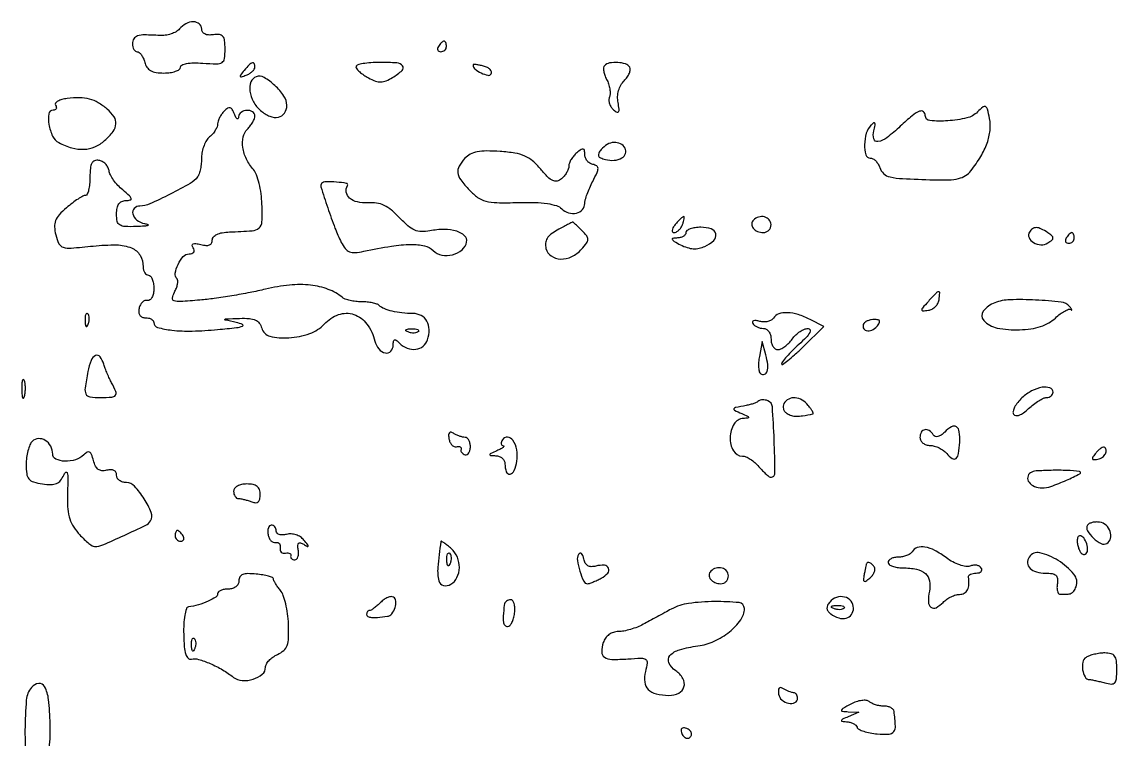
# Model space of a CAD drawing. Extents: x 0 to 5034, y 0 to 2560.
# Drawn here: x 2930.2 to 3135.1, y 863.8 to 998.6 of the extents above; entities that cross this region are included whole.
import ezdxf

# ---------------------------------------------------------------- set-up
doc = ezdxf.new("R2010")
doc.units = 0

msp = doc.modelspace()

# ---------------------------------------------------------------- linework, layer by layer
for points in [[(2959.813945, 997.275817, -0.093101), (2959.185332, 996.754453, -0.047329), (2958.240897, 996.341552, -0.044771), (2957.152243, 996.088851, -0.050514), (2956.079821, 996.048447, 0.011911), (2953.312496, 996.157711, 0.078037), (2951.940955, 995.964267, 0.185346), (2951.258963, 995.432333, 0.136299), (2951, 994.5, 0.056959), (2951.065572, 993.926261, 0.076307), (2951.25949, 993.440625, 0.095369), (2951.54638, 993.115096, 0.166062), (2951.883369, 993, -0.181596), (2952.259476, 992.858742, -0.059916), (2952.660882, 992.4125, -0.050447), (2953.024544, 991.765484, -0.038887), (2953.289749, 991, 0.086845), (2953.713835, 990.072938, 0.116362), (2954.396145, 989.453888, 0.090272), (2955.423134, 989.107747, 0.036274), (2956.90638, 989, 0.033048), (2958.091404, 989.07841, 0.050723), (2959.091249, 989.316213, 0.065645), (2959.781227, 989.663199, 0.248359), (2960, 990.076469, -0.294682), (2960.271425, 990.497017, -0.060688), (2961.154984, 990.77352, -0.042862), (2962.486586, 990.902272, -0.020702), (2964.2, 990.849688, 0.012396), (2966.848226, 990.724371, 0.14868), (2967.822093, 990.996733, 0.223142), (2968.280883, 991.722367, 0.031994), (2968.390411, 993.523219, 0.026254), (2968.301888, 995.110398, 0.14656), (2967.974309, 995.886799, 0.201767), (2967.337349, 996.220273, 0.056556), (2966.190411, 996.187142, -0.049895), (2965.278457, 996.148667, -0.100779), (2964.586192, 996.331655, -0.13894), (2964.15847, 996.71862, -0.140736), (2964, 997.270475, 0.221963), (2963.552898, 998.22801, 0.175734), (2962.466984, 998.623406, 0.122153), (2961.041972, 998.271924, 0.098604)], [(3008.5, 994, 0.082592), (3008.343488, 993.6179, 0.161196), (3008.3746, 993.29375, 0.182303), (3008.586039, 993.078288, 0.108972), (3008.940983, 993, 0.093332), (3009.345238, 993.076123, 0.09642), (3009.688914, 993.29375, 0.099167), (3009.918938, 993.618444, 0.105053), (3010, 994, 0.042167), (3009.967655, 994.382849, 0.061769), (3009.870461, 994.70625, 0.081139), (3009.727648, 994.92554, 0.210953), (3009.559017, 995, 0.151918), (3009.34829, 994.934461, 0.038439), (3009.066025, 994.70625, 0.035638), (3008.768994, 994.382774, 0.029505)], [(2971.981001, 989.477108, 0.008807), (2971.292701, 988.617386, 0.27071), (2971.258808, 988.355597, 0.389672), (2971.458284, 988.264678, 0.012731), (2972.358556, 988.584097, 0.0442), (2972.986565, 988.891147, 0.05126), (2973.517826, 989.291272, 0.058677), (2973.882557, 989.719384, 0.148172), (2974, 990.106989, 0.097466), (2973.870501, 990.765008, 0.389178), (2973.530548, 990.925, 0.127361), (2972.946872, 990.562498, 0.017238)], [(2993, 990.16898, 0.178183), (2993.147497, 989.768228, 0.034974), (2993.693719, 989.210804, 0.033134), (2994.457382, 988.618876, 0.025441), (2995.361596, 988.074071, 0.035127), (2996.669124, 987.488327, 0.09197), (2997.679637, 987.317442, 0.095732), (2998.659732, 987.523051, 0.040166), (2999.861596, 988.145638, 0.038875), (3001.688889, 989.494694, 0.407649), (3001.758897, 990.33664, 0.205342), (3000.682881, 990.889376, 0.017373), (2997.5, 991, 0.017375), (2995.775011, 990.940038, 0.028287), (2994.321875, 990.755888, 0.027677), (2993.241191, 990.49377, 0.330697)], [(3015, 990.528825, 0.223152), (3015.356862, 989.769047, 0.057815), (3016.520016, 989.011834, 0.060841), (3017.766932, 988.570692, 0.319152), (3018.399725, 988.837752, 0.205946), (3018.45867, 989.234859, 0.128502), (3018.223586, 989.650773, 0.086397), (3017.70822, 990.02525, 0.050099), (3016.988753, 990.29269, 0.01257), (3016.226028, 990.471792, 0.021833), (3015.584196, 990.576584, 0.018501), (3015.091791, 990.616647, 0.427215)], [(3039.70185, 990.368517, 0.182736), (3039.531348, 989.990694, 0.055123), (3039.5619, 989.350702, 0.047122), (3039.759844, 988.581941, 0.036319), (3040.112187, 987.790376, -0.044045), (3040.472589, 986.945877, -0.039412), (3040.695938, 986.019355, -0.041578), (3040.760881, 985.151093, -0.089729), (3040.636444, 984.494972, 0.100221), (3040.536117, 983.898472, 0.070019), (3040.653836, 983.224625, 0.066912), (3040.962906, 982.578853, 0.074653), (3041.422441, 982.064368, 0.046795), (3042.060102, 981.628867, 0.404408), (3042.362253, 981.710191, 0.16976), (3042.459879, 982.184581, 0.013883), (3042.253668, 983.453352, -0.059128), (3042.174582, 984.56906, -0.056541), (3042.355839, 985.690003, -0.058052), (3042.775719, 986.713659, -0.070159), (3043.39986, 987.542717, 0.043326), (3043.977277, 988.229921, 0.055009), (3044.37603, 988.955866, 0.065767), (3044.551142, 989.611368, 0.1725), (3044.450174, 990.08062, 0.179607), (3043.652878, 990.701706, 0.061532), (3042.189622, 990.973217, 0.06102), (3040.674387, 990.880169, 0.151692)], [(2974.25, 988.289386, 0.219993), (2973.265899, 987.310147, 0.121776), (2973.071872, 985.591648, 0.094295), (2973.727592, 983.599377, 0.087812), (2975.080989, 981.929759, 0.080438), (2976.807626, 980.861816, 0.149733), (2978.430844, 980.705294, 0.199259), (2979.560991, 981.46937, 0.146774), (2980, 982.932675, 0.151848), (2979.460402, 984.66848, 0.054556), (2977.750669, 986.650446, 0.054792), (2975.73255, 988.154684, 0.223853)], [(2938.733045, 984.212196, 0.034335), (2937.71292, 984.011911, 0.066675), (2936.948075, 983.692442, 0.114853), (2936.547985, 983.31406, 0.292473), (2936.542062, 982.931942, -0.089277), (2936.682314, 982.57615, -0.168079), (2936.641047, 982.273758, -0.177188), (2936.425146, 982.072067, -0.100498), (2936.070219, 982, 0.369597), (2935.258845, 981.305347, 0.082787), (2935.27955, 979.333716, 0.067394), (2935.981887, 977.143289, 0.159977), (2937.149604, 975.919934, 0.052929), (2939.601898, 974.924393, 0.080984), (2941.875777, 974.654222, 0.090465), (2943.932621, 975.122372, 0.084209), (2945.75, 976.293041, 0.042623), (2947.338133, 978.01384, 0.144898), (2947.887558, 979.420619, 0.172044), (2947.539442, 980.749476, 0.066152), (2946.25, 982.193013, 0.043972), (2944.563907, 983.40112, 0.067958), (2942.914301, 984.094928, 0.063535), (2941.058785, 984.347943, 0.033474)], [(2968.227328, 981.827328, 0.042235), (2967.757644, 981.270806, 0.036183), (2967.360528, 980.614621, 0.037787), (2967.087231, 979.961584, 0.080376), (2967, 979.422445, -0.097175), (2966.89404, 978.882391, -0.04176), (2966.559375, 978.22511, -0.039252), (2966.07394, 977.563346, -0.041704), (2965.5, 977, 0.08292), (2964.923884, 976.333258, 0.043567), (2964.436127, 975.348952, 0.041778), (2964.101334, 974.224915, 0.050078), (2963.984687, 973.127555, -0.024834), (2963.92474, 972.048268, -0.024689), (2963.758058, 970.978094, -0.025451), (2963.519026, 970.060252, -0.082176), (2963.234687, 969.5, -0.105152), (2961.830753, 968.249565, -0.012041), (2958.080071, 966.229595, -0.012005), (2954.236122, 964.392021, -0.105873), (2952.405499, 964, 0.201105), (2951.322697, 963.54613, 0.262789), (2951.048714, 962.528532, 0.165746), (2951.81468, 961.358029, 0.118692), (2953.25, 960.705733, -0.046718), (2953.893999, 960.518003, -0.684758), (2953.892826, 960.351969, -0.074062), (2953.263733, 960.21457, -0.00772), (2951.75, 960.136182, -0.017406), (2949.578262, 960.132945, -0.133057), (2948.611382, 960.42979, -0.20467), (2948.139812, 961.112334, -0.050249), (2948, 962.5, -0.046319), (2948.103727, 963.617306, -0.105233), (2948.428327, 964.396247, -0.135189), (2948.978944, 964.857695, -0.1028), (2949.75, 965.033269, 0.050047), (2950.579465, 965.13246, 0.434434), (2950.747967, 965.418668, 0.138669), (2950.436603, 965.911841, 0.009331), (2949.164524, 967.012776, -0.033322), (2948.252483, 967.881989, -0.031214), (2947.442346, 968.88297, -0.032706), (2946.837927, 969.863041, -0.085583), (2946.581395, 970.646378, 0.087369), (2946.361603, 971.309569, 0.071756), (2945.916847, 971.909944, 0.072025), (2945.322454, 972.358196, 0.08939), (2944.666871, 972.578388, 0.123958), (2943.872632, 972.497952, 0.186806), (2943.354222, 972.046071, 0.099203), (2943.075159, 971.099674, 0.02225), (2943, 969.411516, -0.023362), (2942.938878, 968.104086, -0.037323), (2942.75194, 967.002133, -0.043218), (2942.482548, 966.213168, -0.297155), (2942.155539, 966, 0.129535), (2941.679596, 965.874593, 0.016239), (2940.761239, 965.314386, 0.018224), (2939.696734, 964.559769, 0.014187), (2938.594825, 963.665994, 0.029976), (2937.227029, 962.340245, 0.091212), (2936.543162, 961.247403, 0.106456), (2936.349193, 960.083367, 0.049769), (2936.57333, 958.563851, 0.052652), (2937.178397, 956.911965, 0.209688), (2937.984156, 956.231778, 0.09263), (2939.441626, 956.081166, 0.006231), (2943.626669, 956.476662, -0.029387), (2947.99983, 956.686414, -0.096279), (2950.821479, 956.106219, -0.161348), (2952.406931, 954.730467, -0.134848), (2953, 952.571429, 0.061768), (2953.074515, 951.97055, 0.080164), (2953.29375, 951.461607, 0.09778), (2953.618614, 951.120948, 0.154765), (2954, 951, -0.226478), (2954.382936, 950.817169, -0.074992), (2954.70625, 950.265625, -0.057076), (2954.926884, 949.457356, -0.038131), (2955, 948.5, -0.044487), (2954.914868, 947.54508, -0.077372), (2954.655939, 946.794692, -0.114259), (2954.269113, 946.348482, -0.212098), (2953.80939, 946.25, 0.145115), (2953.325854, 946.210627, 0.098335), (2952.8561, 945.9125, 0.082719), (2952.471389, 945.400287, 0.066051), (2952.236066, 944.75, 0.071452), (2952.183127, 944.022517, 0.132618), (2952.375626, 943.467261, 0.147726), (2952.802193, 943.122277, 0.096982), (2953.426676, 943, -0.054194), (2954.028566, 942.934571, -0.073901), (2954.537836, 942.740495, -0.093559), (2954.879618, 942.453664, -0.173206), (2955, 942.116577, 0.335817), (2955.708437, 941.180736, 0.040994), (2958.398102, 940.655324, 0.033983), (2962.233593, 940.490169, 0.017853), (2967, 940.77941, 0.003523), (2970.558345, 941.148507, 0.06176), (2971.685602, 941.416931, 0.683092), (2971.690039, 941.710999, 0.041285), (2970.5, 942.085373, -0.00142), (2968.383933, 942.569921, -0.551106), (2968.341234, 942.692392, -0.219138), (2968.540183, 942.792808, -0.000854), (2971.133369, 942.881685, -0.024955), (2972.970096, 942.849817, -0.087569), (2974.114324, 942.567449, -0.132071), (2974.831912, 941.988044, -0.093556), (2975.277236, 941.047848, 0.276055), (2976.824558, 939.528351, 0.075924), (2980.368257, 939.222571, 0.067994), (2984.300647, 940.02487, 0.121526), (2987.046593, 941.819637, -0.120566), (2989.74234, 943.58888, -0.16839), (2992.602302, 943.609394, -0.153784), (2995.047829, 941.82012, -0.09732), (2996.565076, 938.59674, 0.111026), (2997.308682, 937.122096, 0.1699), (2998.520541, 936.38573, 0.264837), (2999.549649, 936.71352, 0.188344), (3000, 937.866667, -0.033329), (3000.048916, 938.599689, -0.300206), (3000.25, 938.830556, -0.244238), (3000.58157, 938.760525, -0.024543), (3001.2, 938.2, 0.10475), (3002.641021, 937.262754, 0.123799), (3004.25077, 937.066079, 0.139112), (3005.627871, 937.650288, 0.147505), (3006.455287, 938.859123, 0.078853), (3006.74498, 940.77653, 0.126738), (3006.323016, 942.365539, 0.146099), (3005.247676, 943.406093, 0.118945), (3003.685155, 943.791841, -0.025304), (3001.645379, 943.905889, -0.0321), (2999.786281, 944.226219, -0.03569), (2998.276708, 944.703384, -0.102328), (2997.362278, 945.304389, 0.117252), (2996.925423, 945.573406, 0.028139), (2996.097461, 945.795664, 0.027376), (2995.092454, 945.948848, 0.024134), (2994.033333, 946, -0.027174), (2992.95552, 946.05862, -0.027478), (2991.894479, 946.233783, -0.028563), (2990.992054, 946.489048, -0.091394), (2990.45, 946.795859, 0.085463), (2987.801792, 948.336215, 0.062014), (2984.476383, 949.123416, 0.052384), (2980.52312, 949.13885, 0.033711), (2976, 948.370975, -0.01064), (2973.086762, 947.736991, -0.006908), (2969.69534, 947.122707, -0.006946), (2966.366218, 946.614525, -0.013089), (2963.664987, 946.31233, -0.004822), (2959.965858, 946.032179, -0.090917), (2958.81458, 946.165617, -0.379802), (2958.499523, 946.681659, -0.078554), (2958.879803, 947.77541, 0.031733), (2959.240981, 948.567216, 0.042744), (2959.457884, 949.324168, 0.049229), (2959.517417, 949.947264, 0.1981), (2959.37351, 950.293157, -0.240256), (2959.028397, 951.356515, -0.072292), (2959.549855, 953.029894, -0.071009), (2960.539827, 954.51423, -0.213357), (2961.626405, 955, 0.074054), (2962.172565, 955.081337, 0.172789), (2962.500076, 955.324103, 0.193923), (2962.578539, 955.696546, 0.094812), (2962.402645, 956.157524, -0.103474), (2962.232068, 956.628679, -0.342853), (2962.385285, 956.896626, -0.139194), (2962.887018, 956.954153, -0.023335), (2963.843628, 956.751143, 0.040413), (2964.803549, 956.581426, 0.117199), (2965.466921, 956.674315, 0.178307), (2965.855521, 957.018848, 0.123759), (2966, 957.59362, -0.181198), (2966.224603, 958.193042, -0.104346), (2966.848229, 958.663049, -0.069001), (2967.865971, 958.97801, -0.031726), (2969.25, 959.11535, 0.009484), (2973.499212, 959.346925, 0.160251), (2974.780639, 959.875476, 0.209351), (2975.328798, 961.013022, 0.017817), (2975.331037, 964.331715, 0.025699), (2975.160336, 966.303815, 0.026238), (2974.788704, 968.234172, 0.027145), (2974.288709, 969.868255, 0.090465), (2973.722066, 970.831715, -0.065119), (2972.405782, 972.831902, -0.076213), (2971.735277, 975.000619, -0.089106), (2971.794733, 976.980345, -0.14542), (2972.589019, 978.446162, 0.034058), (2973.128974, 979.06515, 0.033104), (2973.585524, 979.757399, 0.034936), (2973.902793, 980.41924, 0.094572), (2974, 980.928571, 0.260803), (2973.563308, 981.708834, 0.153287), (2972.496888, 981.976722, 0.139614), (2971.398285, 981.593622, 0.229313), (2970.929715, 980.75, -0.106105), (2970.842454, 980.43172, -0.449772), (2970.67375, 980.389278, -0.126224), (2970.433965, 980.662224, -0.023338), (2970.157043, 981.277328, 0.036244), (2969.745703, 982.131458, 0.1954), (2969.347728, 982.442624, 0.222198), (2968.880056, 982.367326, 0.047152)], [(3109.821429, 981.679382, -0.139765), (3107.798607, 980.553446, -0.040301), (3104.224831, 980.014707, -0.039328), (3100.87272, 980.04673, -0.388619), (3100, 981, 0.234834), (3099.645834, 981.712491, 0.269144), (3098.899981, 981.804203, 0.073499), (3097.517444, 980.956155, 0.014024), (3095.304234, 978.995373, -0.023592), (3092.767064, 976.83277, -0.122932), (3091.097489, 976.099056, -0.393793), (3090.31506, 976.612653, -0.124491), (3090.327419, 978.14405, 0.013251), (3090.568656, 979.177705, 0.17643), (3090.512548, 979.557985, 0.453684), (3090.284457, 979.609762, 0.039217), (3089.771677, 979.171677, 0.128042), (3088.898625, 977.684007, 0.064144), (3088.575103, 975.512401, 0.074291), (3088.818689, 973.627701, 0.335266), (3089.649591, 973, -0.128231), (3090.156617, 972.867793, -0.069156), (3090.674619, 972.475446, -0.061619), (3091.124735, 971.897136, -0.057808), (3091.431988, 971.214286, 0.135085), (3092.161501, 970.090732, 0.126499), (3093.380953, 969.464044, 0.044034), (3095.723764, 969.145735, 0.004116), (3101.548355, 968.919643, 0.01522), (3104.416116, 968.919275, 0.052045), (3106.261971, 969.168686, 0.080338), (3107.553461, 969.712641, 0.086789), (3108.568635, 970.625, 0.030838), (3110.429628, 973.32264, 0.049824), (3111.62337, 975.840861, 0.058846), (3112.165237, 978.202457, 0.07527), (3112.071053, 980.429382, 0.011372), (3111.679443, 982.220376, 0.209386), (3111.335102, 982.672566, 0.310369), (3110.85708, 982.627154, 0.022264)], [(3039.101369, 974.622143, 0.047884), (3038.615433, 973.907302, 0.226012), (3038.58805, 973.425527, 0.197752), (3038.950344, 973.058012, 0.036593), (3039.868227, 972.74471, 0.081752), (3041.533239, 972.590026, 0.114109), (3042.957882, 973.027192, 0.176655), (3043.673531, 973.883561, 0.228873), (3043.569098, 974.888197, 0.137256), (3042.686028, 975.701696, 0.133557), (3041.499319, 975.949755, 0.116444), (3040.221116, 975.566479, 0.08896)], [(3013.479525, 972.977375, 0.05227), (3012.370072, 971.459303, 0.168046), (3012.132547, 970.248393, 0.127661), (3012.674905, 968.941, 0.025127), (3014.320778, 966.976709, 0.050693), (3015.866234, 965.616231, 0.093239), (3017.381175, 964.913014, 0.05826), (3019.496348, 964.631614, 0.010476), (3023.477305, 964.651828, -0.012936), (3026.62127, 964.652328, -0.029707), (3028.978879, 964.45119, -0.039457), (3030.681558, 964.064395, -0.121378), (3031.685466, 963.457391, 0.126235), (3032.96125, 962.702576, 0.130385), (3034.426382, 962.66769, 0.152277), (3035.560537, 963.344049, 0.184768), (3036, 964.492682, -0.069514), (3036.094406, 965.168439, -0.017143), (3036.438978, 966.237157, -0.017214), (3036.922364, 967.445287, -0.016465), (3037.494394, 968.635693, 0.011312), (3038.318836, 970.307043, 0.109341), (3038.488788, 971.074914, 0.261415), (3038.235078, 971.527014, 0.083934), (3037.494394, 971.823324, -0.093013), (3036.923537, 972.063714, -0.07845), (3036.438978, 972.506726, -0.078093), (3036.11271, 973.079603, -0.090708), (3036, 973.695769, 0.039056), (3035.94015, 974.460815, 0.313325), (3035.70883, 974.702534, 0.20625), (3035.308492, 974.61859, 0.019812), (3034.5, 974, 0.044245), (3033.926066, 973.430915, 0.040219), (3033.440625, 972.752108, 0.042584), (3033.106768, 972.070227, 0.092812), (3033, 971.5, -0.087567), (3032.900475, 970.936076, -0.043408), (3032.592571, 970.275442, -0.041308), (3032.143707, 969.62698, -0.047544), (3031.613007, 969.093788, -0.11932), (3030.799036, 968.695355, -0.165585), (3029.998074, 968.784226, -0.088972), (3029.059592, 969.448807, -0.019413), (3027.720806, 970.919956, 0.039803), (3026.194282, 972.465921, 0.075213), (3024.71516, 973.397418, 0.063765), (3022.865338, 973.938402, 0.021894), (3020.087324, 974.25473, 0.017465), (3017.550704, 974.342719, 0.047712), (3015.766051, 974.171579, 0.068858), (3014.466724, 973.728771, 0.092583)], [(2986.546368, 968.213035, 0.28053), (2986.398163, 967.603186, 0.00353), (2987.690092, 963.647294, 0.010531), (2989.048133, 959.853894, 0.026399), (2990.240064, 957.167761, 0.047873), (2990.992748, 955.983303, 0.133101), (2991.774288, 955.396067, 0.115966), (2992.814739, 955.240054, 0.031956), (2994.462993, 955.482347, -0.012795), (2999.66568, 956.451978, -0.036635), (3003.328182, 956.765634, -0.055189), (3005.893589, 956.513231, -0.145274), (3007.501509, 955.641348, 0.150765), (3009.112575, 954.790032, 0.109057), (3011.155171, 954.852165, 0.113066), (3012.925661, 955.757848, 0.170986), (3013.798424, 957.233562, 0.26158), (3013.412313, 958.413267, 0.112976), (3011.926464, 959.259666, 0.074451), (3009.58905, 959.599009, 0.048272), (3006.866461, 959.323292, -0.056251), (3005.304268, 959.190166, -0.096053), (3004.030536, 959.473512, -0.07674), (3002.768968, 960.270773, -0.025672), (3001.195338, 961.79089, 0.030163), (2999.662348, 963.245381, 0.064788), (2998.292674, 964.12219, 0.074599), (2996.874781, 964.547021, 0.052876), (2995.212381, 964.60778, -0.073354), (2993.272556, 964.758076, -0.120493), (2991.807412, 965.490559, -0.174247), (2991.166036, 966.604695, -0.184782), (2991.401264, 967.840242, 0.531308), (2991.213788, 968.256488, 0.023559), (2989.346453, 968.488749, 0.022514), (2987.34923, 968.551913, 0.195431)], [(3053, 960.5, 0.035237), (3052.57205, 959.903434, 0.100348), (3052.396714, 959.425778, 0.22275), (3052.484197, 959.128897, 0.214681), (3052.770566, 959, 0.125677), (3053.201557, 959.11007, 0.064053), (3053.656816, 959.440625, 0.05745), (3054.065988, 959.926337, 0.054778), (3054.361626, 960.5, 0.019009), (3054.557685, 961.075405, 0.034664), (3054.666459, 961.559375, 0.044074), (3054.688496, 961.904913, 0.407084), (3054.59106, 962, 0.176553), (3054.395857, 961.928855, 0.014236), (3053.980891, 961.559375, 0.017822), (3053.50208, 961.074599, 0.012711)], [(3067.693853, 961.36052, 0.194761), (3067.381568, 960.62332, 0.172865), (3067.649978, 959.830294, 0.128462), (3068.462204, 959.217225, 0.098073), (3069.559017, 959, 0.103216), (3070.108867, 959.114729, 0.098834), (3070.576711, 959.440625, 0.096907), (3070.890211, 959.927451, 0.095012), (3071, 960.5, 0.179946), (3070.664381, 961.40236, 0.15216), (3069.79511, 961.94328, 0.132661), (3068.672804, 961.933008, 0.128822)], [(3030.839683, 959.475015, 0.038085), (3029.623092, 958.688868, 0.092373), (3028.907365, 957.89988, 0.117098), (3028.62, 957.030959, 0.085718), (3028.706315, 956.015053, 0.178655), (3029.691879, 954.602997, 0.148025), (3031.446293, 954.033376, 0.118637), (3033.54391, 954.493961, 0.096023), (3035.392438, 955.881146, 0.022924), (3036.343369, 957.033966, 0.156257), (3036.581948, 957.721786, 0.174046), (3036.363004, 958.380769, 0.030006), (3035.475997, 959.381146, 0.006313), (3034.842604, 959.998742, 0.009852), (3034.280226, 960.5127, 0.004473), (3033.794922, 960.931348, 0.235043), (3033.678571, 960.959962, 0.064627), (3033.549725, 960.912983, 0.000806), (3032.770987, 960.507244, 0.002362), (3031.872183, 960.031682, 0.001543)], [(3055, 959, -0.169851), (3054.866132, 958.617296, -0.093355), (3054.485938, 958.28942, -0.074307), (3053.919429, 958.065031, -0.055147), (3053.25, 957.985258, 0.04941), (3052.556012, 957.910602, 0.512258), (3052.457133, 957.68804, 0.133178), (3052.816629, 957.334343, 0.010688), (3054, 956.701481, 0.039982), (3055.252108, 956.187089, 0.06175), (3056.400294, 955.970392, 0.067127), (3057.494399, 956.048053, 0.058664), (3058.583333, 956.411465, 0.079894), (3060.223885, 957.530821, 0.260309), (3060.602918, 958.742038, 0.265565), (3059.770833, 959.680894, 0.081799), (3057.833333, 960, 0.033532), (3056.748043, 959.927135, 0.051349), (3055.832292, 959.70625, 0.066613), (3055.201141, 959.383801, 0.24616)], [(3119.570027, 959.113307, 0.249764), (3119.50321, 958.071699, 0.153593), (3120.343099, 957.133673, 0.122146), (3121.741677, 956.712285, 0.156492), (3123.033538, 957.057202, 0.027952), (3123.811862, 957.621431, 0.230203), (3123.991175, 958.007185, 0.220846), (3123.801821, 958.397072, 0.025772), (3123, 958.984687, 0.029989), (3121.742052, 959.706514, 0.106273), (3120.84535, 959.934746, 0.163223), (3120.154458, 959.731498, 0.102233)], [(3126.5, 958, 0.082592), (3126.343488, 957.6179, 0.161196), (3126.3746, 957.29375, 0.182303), (3126.586039, 957.078288, 0.108972), (3126.940983, 957, 0.093332), (3127.345238, 957.076123, 0.09642), (3127.688914, 957.29375, 0.099167), (3127.918938, 957.618444, 0.105053), (3128, 958, 0.042167), (3127.967655, 958.382849, 0.061769), (3127.870461, 958.70625, 0.081139), (3127.727648, 958.92554, 0.210953), (3127.559017, 959, 0.151918), (3127.34829, 958.934461, 0.038439), (3127.066025, 958.70625, 0.035638), (3126.768994, 958.382774, 0.029505)], [(3100.568603, 946.075805, 0.005286), (3099.46245, 944.827239, 0.18237), (3099.328564, 944.464567, 0.435285), (3099.519364, 944.289449, 0.016801), (3100.580487, 944.408934, 0.084275), (3101.268867, 944.632391, 0.071263), (3101.890588, 945.080312, 0.072374), (3102.353247, 945.67682, 0.09263), (3102.578388, 946.333129, 0.019066), (3102.721463, 947.657664, 0.473108), (3102.487066, 947.878874, 0.172957), (3102.017329, 947.640342, 0.00571)], [(3113.037082, 945.820078, 0.139965), (3110.899452, 944.250255, 0.36603), (3110.97459, 942.484193, 0.159975), (3113.512197, 941.067269, 0.056207), (3117.724108, 940.730915, 0.028715), (3119.85189, 940.922981, 0.042837), (3121.668676, 941.354234, 0.048798), (3123.193497, 942.028233, 0.060191), (3124.444946, 942.948279, -0.025935), (3125.338813, 943.70474, -0.03819), (3126.202085, 944.263112, -0.043167), (3126.928136, 944.579977, -0.243954), (3127.33252, 944.51748, 0.091939), (3127.498673, 944.437518, 0.617146), (3127.544556, 944.488778, 0.068607), (3127.413857, 944.720933, 0.011388), (3127.093627, 945.12304, 0.19416), (3125.551436, 945.94948, 0.014713), (3120.737647, 946.330424, 0.019814), (3115.901655, 946.378423, 0.081582)], [(2942.078947, 942.416667, 0.018894), (2942.137993, 941.670344, 0.168741), (2942.279315, 941.37858, 0.470617), (2942.461564, 941.395823, 0.054073), (2942.683114, 941.8125, 0.051402), (2942.839148, 942.359369, 0.05415), (2942.876576, 942.916927, 0.060344), (2942.797407, 943.402231, 0.126455), (2942.604167, 943.729167, 0.296942), (2942.385309, 943.77538, 0.208169), (2942.200665, 943.592839, 0.077125), (2942.089945, 943.112848, 0.028489)], [(3071.446158, 942.912882, -0.128102), (3071.049091, 942.533666, -0.07009), (3070.416893, 942.290176, -0.062449), (3069.657955, 942.211764, -0.058566), (3068.885761, 942.319623, 0.035946), (3068.197256, 942.447698, 0.103734), (3067.71661, 942.402056, 0.249166), (3067.518823, 942.202524, 0.214761), (3067.557637, 941.906741, 0.095554), (3067.877374, 941.559445, 0.052741), (3068.376706, 941.266355, 0.049897), (3068.966253, 941.06726, 0.056553), (3069.559017, 941, -0.137622), (3070.108519, 940.845833, -0.100183), (3070.576711, 940.4125, -0.086062), (3070.891917, 939.764357, -0.070352), (3071, 939, 0.062099), (3071.095347, 938.235262, 0.080414), (3071.375777, 937.5875, 0.097914), (3071.791362, 937.153955, 0.154036), (3072.279241, 937, 0.115942), (3072.871239, 937.139145, 0.043072), (3073.606151, 937.5875, 0.039803), (3074.353917, 938.234732, 0.038332), (3075, 939, -0.046102), (3075.664691, 939.76298, -0.0441), (3076.467287, 940.403889, -0.047375), (3077.281135, 940.839064, -0.104255), (3077.970759, 940.970687, -0.313274), (3078.329851, 940.710872, -0.218395), (3078.281883, 940.195278, -0.062166), (3077.595231, 939.286346, -0.015372), (3076.25, 937.984783, 0.01123), (3075.004978, 936.799985, 0.015859), (3073.954688, 935.686059, 0.011968), (3073.146237, 934.726921, 0.170735), (3073, 934.311149, 0.606632), (3073.188327, 934.213048, 0.015404), (3074.163357, 934.940724, 0.016677), (3075.440328, 936.027906, 0.008713), (3076.960364, 937.461297), (3080.920729, 941.328489), (3078.346057, 942.664245, 0.04271), (3076.107221, 943.592945, 0.068061), (3074.068399, 943.946978, 0.090305), (3072.454282, 943.712758, 0.175004)], [(3004.729167, 940.395833, -0.126455), (3004.402231, 940.202593, -0.060344), (3003.916927, 940.123424, -0.05415), (3003.359369, 940.160852, -0.051402), (3002.8125, 940.316886, -0.054073), (3002.395823, 940.538436, -0.470617), (3002.37858, 940.720685, -0.168741), (3002.670344, 940.862007, -0.018894), (3003.416667, 940.921053, -0.028489), (3004.112848, 940.910055, -0.077125), (3004.592839, 940.799335, -0.208169), (3004.77538, 940.614691, -0.296942)], [(3088.439699, 941.902432, 0.224307), (3088.34949, 941.10226, 0.259634), (3088.912648, 940.594515, 0.153551), (3089.957775, 940.677327, 0.124203), (3090.870817, 941.344344, 0.031082), (3091.350581, 942.001551, 0.224487), (3091.398805, 942.379874, 0.276877), (3091.139755, 942.60512, 0.043901), (3090.440135, 942.666667, 0.045576), (3089.820558, 942.610073, 0.045718), (3089.222161, 942.442173, 0.049747), (3088.729936, 942.195636, 0.113856)], [(3068.818565, 935.726133, 0.029013), (3068.666219, 934.627986, 0.038806), (3068.663941, 933.622434, 0.043242), (3068.793139, 932.830597, 0.194668), (3069.065011, 932.459821, 0.229908), (3069.798011, 932.385082, 0.243429), (3070.284932, 932.915277, 0.097286), (3070.375759, 934.186128, 0.033702), (3070.02693, 936), (3069.368911, 938.5)], [(2942.625, 932.875, 0.011134), (2942.078383, 929.785724, 0.152721), (2942.246863, 928.672765, 0.251094), (2942.992761, 928.134109, 0.033369), (2945, 928, 0.015774), (2947.123454, 928.067006, 0.219458), (2947.78102, 928.42211, 0.266961), (2947.864554, 929.10442, 0.022611), (2947.072998, 930.763569, -0.014122), (2946.678574, 931.555435, -0.0088), (2946.259204, 932.503986, -0.008828), (2945.878384, 933.45461, -0.015807), (2945.604383, 934.25, 0.082875), (2944.897707, 935.656774, 0.357197), (2944.055638, 935.875169, 0.197328), (2943.227469, 934.98399, 0.040452)], [(2930.194949, 929.5, 0.012823), (2930.235556, 928.431793, 0.080377), (2930.356533, 927.900903, 0.597527), (2930.51666, 927.883358, 0.087174), (2930.692991, 928.269032, 0.037336), (2930.832894, 929.036634, 0.029507), (2930.872264, 929.880008, 0.030339), (2930.814405, 930.671085, 0.06278), (2930.655937, 931.269032, 0.31318), (2930.47713, 931.386009, 0.333666), (2930.315079, 931.257153, 0.052471), (2930.212705, 930.580113, 0.014395)], [(3118.166388, 927.940387, 0.036562), (3117.366131, 927.077365, 0.049837), (3116.789434, 926.187455, 0.060224), (3116.497374, 925.399849, 0.199686), (3116.583322, 924.865181, 0.237852), (3117.00008, 924.609553, 0.110614), (3117.645367, 924.698622, 0.067645), (3118.476626, 925.144766, 0.031641), (3119.419948, 925.924795, -0.024387), (3120.352665, 926.719099, -0.026992), (3121.328277, 927.390408, -0.027789), (3122.214158, 927.866522, -0.109836), (3122.814451, 928, 0.082979), (3123.267228, 928.075663, 0.09265), (3123.651745, 928.29375, 0.100594), (3123.908867, 928.618575, 0.117807), (3124, 929, 0.322203), (3123.411685, 929.818177, 0.126589), (3121.947707, 929.923998, 0.078248), (3119.977648, 929.236281, 0.064586)], [(3068.689397, 927.356064, -0.08818), (3068.37736, 927.13821, -0.021127), (3067.790961, 926.896248, -0.021057), (3067.08378, 926.672068, -0.019472), (3066.341631, 926.501476, 0.004034), (3064.340003, 926.105998, 0.217529), (3064.034709, 925.882694, 0.434679), (3064.117496, 925.623524, 0.008919), (3065.5, 925, -0.007314), (3066.575442, 924.51911, -0.204456), (3066.776373, 924.295636, -0.480683), (3066.673595, 924.134286, -0.016433), (3065.817388, 924.070285, 0.252395), (3064.058279, 923.024867, 0.128642), (3063.316232, 920.484969, 0.135257), (3063.927879, 917.991139, 0.271758), (3065.616776, 917, -0.104155), (3066.27479, 916.861426, -0.038922), (3067.110536, 916.4125, -0.036477), (3067.973183, 915.765308, -0.036547), (3068.732028, 915, 0.014202), (3069.426419, 914.23415, 0.019438), (3070.096478, 913.588274, 0.016531), (3070.678788, 913.102665, 0.16832), (3070.972241, 913.002636, 0.414812), (3071.734835, 913.77446, 0.007775), (3071.593618, 920.025901, 0.008224), (3071.252338, 926.272213, 0.291173), (3070.423277, 927.391068, 0.04606), (3069.916105, 927.533811, 0.050664), (3069.407505, 927.575127, 0.056967), (3068.971584, 927.516363, 0.135213)], [(3073.430902, 926.888197, 0.11276), (3073.265661, 926.404202, 0.100207), (3073.316367, 925.873848, 0.09421), (3073.576085, 925.378525, 0.086824), (3074.005905, 924.99635, 0.066617), (3074.842404, 924.622254, 0.068238), (3075.740947, 924.485318, 0.043366), (3076.945424, 924.571837, 0.011057), (3078.872445, 924.923489, 0.458805), (3078.940282, 925.045372, 0.038276), (3078.769798, 925.41815, 0.030591), (3078.451171, 925.918975, 0.016238), (3078, 926.5, 0.081989), (3076.828821, 927.515779, 0.117053), (3075.526852, 927.944066, 0.138783), (3074.330097, 927.712607, 0.138468)], [(3103.644378, 921.50152, -0.042406), (3102.971595, 920.934111, -0.095852), (3102.366914, 920.660621, -0.148566), (3101.872251, 920.691001, -0.166747), (3101.504741, 920.992329, 0.105735), (3100.748817, 921.780903, 0.200091), (3099.900612, 921.953621, 0.223274), (3099.247719, 921.474153, 0.125154), (3099, 920.5, 0.124374), (3099.144537, 919.92793, 0.100781), (3099.551532, 919.440625, 0.090529), (3100.16032, 919.113153, 0.078397), (3100.877555, 919, -0.068471), (3101.689111, 918.888341, -0.044563), (3102.575156, 918.552276, -0.044202), (3103.39779, 918.059238, -0.062529), (3104.020056, 917.475834, 0.067015), (3105.046319, 916.530748, 0.343114), (3105.769771, 916.567415, 0.180368), (3106.258918, 917.458123, 0.025394), (3106.460121, 919.580338, 0.039959), (3106.387943, 921.577378, 0.21734), (3105.8415, 922.480718, 0.291621), (3104.940136, 922.508889, 0.062365)], [(2932.176206, 919.776206, 0.096327), (2931.723626, 919.105121, 0.034497), (2931.345511, 918.009476, 0.032688), (2931.086752, 916.719674, 0.033172), (2931, 915.413499, 0.031854), (2931.113542, 913.633062, 0.145174), (2931.52813, 912.693874, 0.147873), (2932.383097, 912.142074, 0.03346), (2934.091334, 911.773287, 0.032119), (2935.686609, 911.642963, 0.102139), (2936.732587, 911.840086, 0.128959), (2937.475323, 912.40045, 0.066283), (2938.074294, 913.409788, -0.109655), (2938.455592, 913.94204, -0.57165), (2938.726925, 913.85575, -0.058139), (2938.844096, 912.776227, -0.006273), (2938.792347, 910.26182, 0.019802), (2938.810074, 907.523817, 0.051982), (2939.103167, 905.583805, 0.065499), (2939.736234, 904.019852, 0.050108), (2940.802774, 902.51182, 0.018439), (2941.703425, 901.550012, 0.023649), (2942.603575, 900.737847, 0.022572), (2943.398884, 900.143683, 0.15024), (2943.866268, 900, 0.1005), (2945.410986, 900.313656, 0.007207), (2949.433418, 902.086222, 0.005805), (2953.476663, 903.995099, 0.142075), (2954.388099, 904.818941, 0.238578), (2954.519956, 906.363278, 0.044493), (2953.186169, 908.975067, 0.044756), (2951.393861, 911.330116, 0.210741), (2949.875097, 912, -0.073379), (2949.158601, 912.10572, -0.087858), (2948.55081, 912.413124, -0.100566), (2948.1445, 912.870061, -0.132355), (2948, 913.40638, 0.119418), (2947.867227, 913.954371, 0.160557), (2947.505527, 914.310032, 0.122726), (2946.91789, 914.437958, 0.056535), (2946.137714, 914.325762, -0.080647), (2945.25109, 914.241428, -0.143758), (2944.568646, 914.491832, -0.121207), (2944.054065, 915.112364, -0.048867), (2943.670467, 916.152135, 0.024454), (2943.308344, 917.303676, 0.173112), (2942.938191, 917.746359, 0.276484), (2942.481242, 917.742738, 0.059566), (2941.832753, 917.232753, -0.121813), (2940.311599, 916.314785, -0.081518), (2938.288655, 916.034128, -0.101455), (2936.614179, 916.42097, -0.293393), (2936, 917.377555, 0.124671), (2935.62817, 918.845629, 0.12932), (2934.605457, 919.936121, 0.152541), (2933.311552, 920.276866, 0.187178)], [(3010.470621, 920.254763, 0.062767), (3010.666682, 919.602406, 0.084288), (3011.007168, 919.088899, 0.104225), (3011.434153, 918.790844, 0.156732), (3011.882837, 918.75, -0.05997), (3012.292672, 918.791268, -0.126567), (3012.598396, 918.70625, -0.18852), (3012.752547, 918.513703, -0.157325), (3012.75, 918.25, 0.132821), (3012.732382, 917.944756, 0.109702), (3012.867188, 917.646875, 0.09521), (3013.136763, 917.401988, 0.0758), (3013.5, 917.25, 0.18325), (3013.880178, 917.294877, 0.12637), (3014.20625, 917.5875, 0.090951), (3014.426346, 918.098644, 0.056359), (3014.5, 918.75, 0.055116), (3014.425857, 919.420558, 0.073924), (3014.20625, 919.990436, 0.092634), (3013.88161, 920.37575, 0.169239), (3013.5, 920.515313, -0.054398), (3013.033989, 920.573397, -0.025794), (3012.452349, 920.743341, -0.025205), (3011.856053, 920.985838, -0.032511), (3011.337785, 921.270076, 0.085987), (3010.862971, 921.468081, 0.27877), (3010.552137, 921.365005, 0.179838), (3010.408838, 920.973638, 0.040447)], [(3020.530011, 920.048558, 0.059235), (3020.340899, 919.641849, 0.11546), (3020.309978, 919.287368, 0.170535), (3020.437566, 919.04272, 0.167954), (3020.690983, 918.929715, -0.429987), (3020.78277, 918.814325, -0.194335), (3020.674851, 918.627618, -0.048022), (3020.216629, 918.335947, -0.016256), (3019.5, 918, 0.005675), (3018.347994, 917.489401, 0.223503), (3018.172505, 917.282091, 0.467319), (3018.278423, 917.131074, 0.011173), (3019.25, 917.070285, -0.080193), (3019.918467, 916.934651, -0.088252), (3020.485938, 916.597358, -0.096374), (3020.865864, 916.11416, -0.119099), (3021, 915.559017, 0.079367), (3021.244916, 914.025807, 0.382958), (3021.946844, 913.621544, 0.249637), (3022.747406, 914.293384, 0.059469), (3023.217591, 916.029184, 0.076451), (3023.202816, 918.177683, 0.10789), (3022.504889, 919.95372, 0.231605), (3021.49302, 920.541481, 0.278985)], [(3132.086693, 917.604459, 0.015839), (3131.501728, 916.85237, 0.180681), (3131.402483, 916.496362, 0.378117), (3131.587372, 916.319873, 0.046255), (3132.194193, 916.352238, 0.094672), (3133.097475, 916.666194, 0.113209), (3133.755961, 917.278101, 0.148136), (3133.978316, 917.990705, 0.201077), (3133.725834, 918.607499, 0.271866), (3133.471277, 918.67372, 0.068292), (3133.062493, 918.4947, 0.050816), (3132.577833, 918.125732, 0.03147)], [(3119.774372, 913.861803, 0.221476), (3119.24658, 913.056975, 0.200982), (3119.495979, 912.088995, 0.131618), (3120.530798, 911.285502, 0.099953), (3121.94471, 911, 0.087248), (3123.601516, 911.291322, 0.015466), (3126.540837, 912.462047, 0.01727), (3129.065502, 913.664529, 0.724086), (3129, 914.066173, 0.029783), (3126.66098, 914.291811, 0.014694), (3123.673598, 914.313429, 0.01011), (3120.810633, 914.192056, 0.123589)], [(2970, 910.375, 0.064967), (2970.068591, 909.849335, 0.082506), (2970.269725, 909.403906, 0.09893), (2970.568049, 909.10594, 0.147961), (2970.918213, 909, -0.04425), (2971.378353, 908.959197, -0.015326), (2972.03135, 908.821697, -0.015089), (2972.745256, 908.625376, -0.016969), (2973.418213, 908.393011, 0.074161), (2974.138596, 908.233162, 0.199038), (2974.627043, 908.396457, 0.166048), (2974.913131, 908.889095, 0.049298), (2975, 909.768011, 0.077341), (2974.856283, 910.691568, 0.149017), (2974.43466, 911.301801, 0.123296), (2973.678882, 911.643835, 0.044937), (2972.5, 911.75, 0.048485), (2971.505474, 911.653334, 0.077418), (2970.704545, 911.3625, 0.102695), (2970.185888, 910.918934, 0.166156)], [(2976.47132, 902.25, 0.062947), (2976.667125, 901.599475, 0.08443), (2977.007374, 901.0875, 0.10429), (2977.434207, 900.790478, 0.156324), (2977.882837, 900.75, -0.114), (2978.288666, 900.747213, -0.156903), (2978.598396, 900.559375, -0.141746), (2978.760599, 900.208258, -0.087356), (2978.75, 899.75, 0.100253), (2978.751118, 899.292652, 0.14682), (2978.940625, 898.940625, 0.14682), (2979.292652, 898.751118, 0.100253), (2979.75, 898.75, -0.053706), (2980.211064, 898.791648, -0.112072), (2980.559375, 898.70625, -0.179405), (2980.740086, 898.513091, -0.181668), (2980.75, 898.25, 0.131466), (2980.732766, 897.964634, 0.144299), (2980.862374, 897.720312, 0.12128), (2981.126622, 897.556455, 0.078581), (2981.483614, 897.5, 0.200306), (2981.833402, 897.645987, 0.109137), (2982.085763, 898.046173, 0.078425), (2982.200594, 898.647537, 0.050034), (2982.152237, 899.359311, -0.033703), (2982.06777, 900.197468, -0.202288), (2982.221321, 900.597945, -0.284633), (2982.569083, 900.687068, -0.059581), (2983.168623, 900.417352, 0.010882), (2983.880784, 900.009592, 0.55035), (2983.997653, 900.074654, 0.181723), (2983.923832, 900.310842, 0.004579), (2983.213232, 901.204807, 0.07763), (2982.566193, 901.789795, 0.065241), (2981.732933, 902.19213, 0.065381), (2980.826014, 902.365567, 0.078702), (2979.963232, 902.280134, -0.051782), (2979.208892, 902.164347, -0.086954), (2978.5746, 902.243815, -0.125355), (2978.156808, 902.498541, -0.195918), (2978, 902.883369, 0.080185), (2977.931157, 903.309886, 0.091391), (2977.732242, 903.67199, 0.100747), (2977.436132, 903.914085, 0.121735), (2977.088484, 904, 0.203035), (2976.764462, 903.862767, 0.108043), (2976.531192, 903.485937, 0.077385), (2976.425518, 902.919963, 0.049231)], [(3130.49478, 903.991553, 0.280434), (3130.487776, 902.954356, 0.06973), (3131.600877, 901.575928, 0.06879), (3133.06315, 900.543233, 0.263641), (3134.135988, 900.584045, 0.198914), (3134.809684, 901.518754, 0.142412), (3134.743094, 902.820634, 0.126399), (3133.962253, 903.998293, 0.148219), (3132.753971, 904.566458, 0.04706), (3132.048012, 904.602633, 0.051629), (3131.370096, 904.502936, 0.058103), (3130.817223, 904.291506, 0.134779)], [(2959, 902, 0.105053), (2959.081062, 901.618444, 0.099167), (2959.311086, 901.29375, 0.09642), (2959.654762, 901.076123, 0.093332), (2960.059017, 901, 0.108972), (2960.413961, 901.078288, 0.182303), (2960.6254, 901.29375, 0.161196), (2960.656512, 901.6179, 0.082592), (2960.5, 902, 0.029505), (2960.231006, 902.382774, 0.035638), (2959.933975, 902.70625, 0.038439), (2959.65171, 902.934461, 0.151918), (2959.440983, 903, 0.210953), (2959.272352, 902.92554, 0.081139), (2959.129539, 902.70625, 0.061769), (2959.032345, 902.382849, 0.042167)], [(3128.70731, 900.011247, 0.044796), (3128.967788, 899.287141, 0.078506), (3129.322134, 898.759669, 0.120306), (3129.708014, 898.505135, 0.228144), (3130.070016, 898.543272, 0.247429), (3130.496954, 899.268431, 0.087903), (3130.338024, 900.499754, 0.086621), (3129.762346, 901.614968, 0.234528), (3128.986631, 902, 0.269156), (3128.722, 901.84642, 0.095176), (3128.574831, 901.415804, 0.062812), (3128.565788, 900.773473, 0.036115)], [(3008.942384, 900.904988, 0.01313), (3008.379899, 896.03794, 0.079929), (3008.558395, 893.518103, 0.285996), (3009.42149, 892.658384, 0.197482), (3010.821172, 892.889478, 0.141856), (3011.984211, 894.175069, 0.109917), (3012.425108, 896.019787, 0.103072), (3012.049038, 897.977681, 0.110458), (3010.925686, 899.567253, 0.012287), (3010.182588, 900.207249, 0.023258), (3009.548746, 900.679085, 0.024936), (3009.069005, 900.968972, 0.521616)], [(3097.5, 899, -0.111412), (3097.123976, 898.616444, -0.050262), (3096.49335, 898.29375, -0.046318), (3095.729296, 898.074077, -0.046881), (3094.940983, 898, 0.049547), (3094.198222, 897.926216, 0.069539), (3093.570164, 897.70625, 0.089706), (3093.147465, 897.381787, 0.186414), (3093, 897, 0.240619), (3093.196513, 896.615294, 0.068254), (3093.807813, 896.289252, 0.052525), (3094.696704, 896.063485, 0.034565), (3095.75, 895.984687, -0.047426), (3098.362944, 895.721597, -0.13193), (3100.004094, 894.913645, -0.16957), (3100.780618, 893.541647, -0.092252), (3100.77102, 891.5825, 0.047616), (3100.583047, 889.582737, 0.225595), (3101.065261, 888.572124, 0.30475), (3102.008938, 888.486758, 0.071118), (3103.347952, 889.490809, -0.045457), (3104.041327, 890.068396, -0.037057), (3104.875425, 890.556675, -0.03842), (3105.71774, 890.891868, -0.075626), (3106.428571, 891, 0.124697), (3107.32229, 891.226409, 0.149879), (3107.92778, 891.842123, 0.110081), (3108.198883, 892.86039, 0.049422), (3108.118421, 894.25, -0.211938), (3108.194772, 894.535752, -0.103366), (3108.492747, 894.779688, -0.073584), (3108.97075, 894.945074, -0.046583), (3109.559017, 895, 0.062657), (3110.113092, 895.069707, 0.133038), (3110.486454, 895.280921, 0.191608), (3110.62338, 895.59354, 0.14801), (3110.526992, 895.956326, 0.132464), (3110.185199, 896.277192, 0.080341), (3109.657146, 896.458121, 0.070664), (3109.028747, 896.476141, 0.063581), (3108.395789, 896.321637, -0.132827), (3107.605292, 896.240486, -0.043445), (3106.4599, 896.531297, -0.039728), (3105.186843, 897.092028, -0.035598), (3103.968307, 897.865311, 0.035722), (3101.782547, 899.251637, 0.080211), (3099.931826, 899.893287, 0.124236), (3098.496064, 899.787497, 0.175898)], [(3010.683114, 896.8125, -0.054073), (3010.461564, 896.395823, -0.470617), (3010.279315, 896.37858, -0.168741), (3010.137993, 896.670344, -0.018894), (3010.078947, 897.416667, -0.028489), (3010.089945, 898.112848, -0.077125), (3010.200665, 898.592839, -0.208169), (3010.385309, 898.77538, -0.296942), (3010.604167, 898.729167, -0.126455), (3010.797407, 898.402231, -0.060344), (3010.876576, 897.916927, -0.05415), (3010.839148, 897.359369, -0.051402)], [(3034.843952, 898.5, 0.175976), (3034.614278, 897.359478, 0.037111), (3035.072657, 895.346133, 0.035097), (3035.797249, 893.467998, 0.29092), (3036.533517, 893, 0.084859), (3036.876136, 893.05857, 0.012659), (3037.532246, 893.308488, 0.013932), (3038.298626, 893.648088, 0.011605), (3039.09375, 894.050173, 0.082188), (3040.325557, 894.997146, 0.3008), (3040.481299, 895.921025, 0.281852), (3039.68006, 896.473865, 0.07773), (3038.090197, 896.313336, -0.065574), (3037.220048, 896.204159, -0.132749), (3036.559696, 896.386988, -0.137973), (3036.097553, 896.870768, -0.07337), (3035.817732, 897.657216, 0.040496), (3035.635875, 898.298553, 0.125688), (3035.381264, 898.664932, 0.273043), (3035.105615, 898.715183, 0.169321)], [(3119.502268, 898.00367, 0.155487), (3119.22039, 896.876602, 0.187372), (3119.676297, 895.892614, 0.129033), (3120.875177, 895.222296, 0.063377), (3122.621875, 895, -0.037761), (3123.846152, 894.907408, -0.145375), (3124.529221, 894.586082, -0.184325), (3124.834485, 893.996577, -0.068098), (3124.812858, 893.045448, 0.036088), (3124.747585, 892.293386, 0.057467), (3124.812215, 891.651695, 0.079102), (3124.986153, 891.207284, 0.249846), (3125.25, 891.045448, 0.021232), (3126.63053, 891.020506, 0.09908), (3127.40288, 891.194768, 0.139072), (3127.911977, 891.619929, 0.05812), (3128.330548, 892.419011, 0.273768), (3127.929174, 894.785148, 0.076218), (3124.976136, 897.35527, 0.081283), (3121.51246, 898.827156, 0.324976)], [(3059.693853, 895.36052, 0.194761), (3059.381568, 894.62332, 0.172865), (3059.649978, 893.830294, 0.128462), (3060.462204, 893.217225, 0.098073), (3061.559017, 893, 0.103216), (3062.108867, 893.114729, 0.098834), (3062.576711, 893.440625, 0.096907), (3062.890211, 893.927451, 0.095012), (3063, 894.5, 0.179946), (3062.664381, 895.40236, 0.15216), (3061.79511, 895.94328, 0.132661), (3060.672804, 895.933008, 0.128822)], [(3088.923489, 896.75, 0.022627), (3088.879465, 896.578838, 0.001278), (3088.768639, 896.042982, 0.001959), (3088.640817, 895.40412, 0.001435), (3088.503782, 894.694193, 0.020367), (3088.366074, 893.76469, 0.292577), (3088.508535, 893.479244, 0.295382), (3088.825868, 893.490613, 0.020624), (3089.569283, 894.057499, 0.053729), (3090.06743, 894.570492, 0.066817), (3090.403198, 895.143652, 0.080372), (3090.533867, 895.6868, 0.158628), (3090.429973, 896.113307, 0.058821), (3090.014609, 896.636426, 0.095878), (3089.545492, 896.951231, 0.167479), (3089.158717, 896.977568, 0.257983)], [(2971, 893.567347, -0.119908), (2970.850332, 892.952227, -0.107596), (2970.43099, 892.445918, -0.094593), (2969.787134, 892.11392, -0.071989), (2969, 892, 0.042236), (2968.234305, 891.935204, 0.061847), (2967.5875, 891.74051, 0.081235), (2967.148959, 891.454424, 0.2107), (2967, 891.116631, -0.25864), (2966.645225, 890.476663, -0.033344), (2965.213368, 889.709689, -0.035282), (2963.391534, 889.035233, -0.035694), (2961.5, 888.626783, 0.293345), (2961.116215, 888.295577, 0.029401), (2960.827739, 887.059835, 0.029563), (2960.643756, 885.41577, 0.018879), (2960.615707, 883.492261, 0.014079), (2960.736413, 881.142744, 0.05507), (2961.009764, 879.71769, 0.121746), (2961.448525, 878.98878, 0.260487), (2962.060268, 878.814854, -0.130615), (2963.411221, 878.778216, -0.029732), (2965.583772, 877.994222, -0.030417), (2967.929307, 876.812837, -0.035048), (2970, 875.40389, 0.1549), (2971.613397, 874.796279, 0.090245), (2973.68361, 875.061007, 0.098165), (2975.390813, 876.000071, 0.221574), (2976, 877.307261, -0.132561), (2976.161847, 877.906999, -0.056816), (2976.661831, 878.577581, -0.050705), (2977.391148, 879.211184, -0.046643), (2978.253043, 879.705525, 0.072061), (2979.422907, 880.457684, 0.128457), (2980.064952, 881.396143, 0.080245), (2980.333845, 882.838223, 0.016365), (2980.311634, 885.44298, 0.023745), (2980.140893, 887.36211, 0.024612), (2979.789903, 889.233224, 0.025276), (2979.326506, 890.813837, 0.089488), (2978.80859, 891.730634, -0.017318), (2978.308118, 892.378032, -0.020977), (2977.886538, 893.019382, -0.020106), (2977.580924, 893.579662, -0.118389), (2977.507283, 893.903695, 0.311118), (2977.339538, 894.153666, 0.02562), (2976.5556, 894.418056, 0.027178), (2975.505223, 894.652618, 0.017063), (2974.257283, 894.817347, 0.023816), (2972.6784, 894.895562, 0.092336), (2971.718935, 894.718712, 0.168054), (2971.196352, 894.279064, 0.135413)], [(2997.616334, 889.473477, -0.017122), (2996.985555, 888.884481, -0.022347), (2996.367878, 888.392878, -0.020753), (2995.83041, 888.036086, -0.153977), (2995.535714, 887.964286, 0.141916), (2995.331559, 887.919622, 0.107908), (2995.157366, 887.769196, 0.090874), (2995.040162, 887.533968, 0.070366), (2995, 887.25, 0.277625), (2995.235101, 886.85922, 0.0982), (2995.88637, 886.663594, 0.046808), (2997.039171, 886.660733, 0.012002), (2998.893011, 886.875, 0.194837), (2999.734635, 887.361277, 0.088864), (3000.336821, 888.504652, 0.093981), (3000.485087, 889.733393, 0.242041), (3000.036946, 890.477166, 0.172761), (2999.589779, 890.573145, 0.065682), (2998.964662, 890.405584, 0.054932), (2998.272143, 890.024721, 0.043233)], [(3020.875, 889, 0.010694), (3020.660178, 886.921062, 0.058918), (3020.700786, 885.797314, 0.145894), (3020.979741, 885.210215, 0.204379), (3021.5, 884.968911, 0.215833), (3021.906225, 885.137825, 0.066827), (3022.299199, 885.690461, 0.053101), (3022.622021, 886.50206, 0.037043), (3022.816422, 887.468911, 0.039814), (3022.859867, 888.438383, 0.063402), (3022.726634, 889.256493, 0.088849), (3022.449661, 889.80815, 0.236322), (3022.066422, 890, 0.09009), (3021.649695, 889.9243, 0.084923), (3021.276543, 889.70625, 0.086875), (3021.003702, 889.381804, 0.100724)], [(3052.260083, 888.231848, 0.000302), (3051.021678, 887.56178, 0.00019), (3049.576399, 886.777937, 0.000191), (3048.155837, 886.006094, 0.000352), (3047, 885.376459, -0.030854), (3045.883076, 884.853615, -0.022863), (3044.593233, 884.411227, -0.023276), (3043.332275, 884.105131, -0.047229), (3042.317388, 884.006161, 0.076492), (3041.378959, 883.859038, 0.081195), (3040.54919, 883.437301, 0.081276), (3039.897538, 882.773727, 0.076853), (3039.476082, 881.924639, 0.071574), (3039.185931, 880.17596, 0.257121), (3039.692034, 879.208123, 0.144474), (3041.084101, 878.779522, 0.020951), (3044.081548, 878.870017, -0.01015), (3046.635651, 879.00238, -0.165673), (3047.444329, 878.754983, -0.27559), (3047.717593, 878.122309, -0.028956), (3047.403603, 876.471947, 0.086334), (3047.2593, 874.516558, 0.171116), (3047.909916, 873.125639, 0.143205), (3049.398973, 872.29302, 0.054719), (3051.781385, 872.015313, 0.115905), (3053.657277, 872.44282, 0.213722), (3054.640067, 873.621927, 0.203994), (3054.437374, 875.187697, 0.107557), (3053.083788, 876.653866, -0.126538), (3051.821125, 878.128706, -0.306044), (3052.008739, 879.482781, -0.142761), (3053.805529, 880.59811, -0.034661), (3057.263256, 881.308484, 0.074556), (3060.319274, 882.194437, 0.06171), (3063.203865, 883.979981, 0.066984), (3065.306659, 886.194631, 0.157721), (3066, 888.337958, 0.386027), (3064.999631, 889.440597, 0.026233), (3060.399185, 889.646519, 0.032138), (3055.511258, 889.294099, 0.090025)], [(3082.031357, 889.537783, 0.059128), (3081.617012, 888.897852, 0.138195), (3081.514766, 888.341767, 0.14386), (3081.718811, 887.828785, 0.066181), (3082.237669, 887.321326, 0.084789), (3083.728649, 886.558422, 0.139054), (3085.136446, 886.519784, 0.17962), (3086.119686, 887.198749, 0.153949), (3086.5, 888.404671, 0.170357), (3086.035883, 889.727331, 0.163308), (3084.838942, 890.498071, 0.147205), (3083.317217, 890.431108, 0.136281)], [(3084.729167, 888.395833, -0.126455), (3084.402231, 888.202593, -0.060344), (3083.916927, 888.123424, -0.05415), (3083.359369, 888.160852, -0.051402), (3082.8125, 888.316886, -0.054073), (3082.395823, 888.538436, -0.470617), (3082.37858, 888.720685, -0.168741), (3082.670344, 888.862007, -0.018894), (3083.416667, 888.921053, -0.028489), (3084.112848, 888.910055, -0.077125), (3084.592839, 888.799335, -0.208169), (3084.77538, 888.614691, -0.296942)], [(2962.683114, 880.8125, -0.054073), (2962.461564, 880.395823, -0.470617), (2962.279315, 880.37858, -0.168741), (2962.137993, 880.670344, -0.018894), (2962.078947, 881.416667, -0.028489), (2962.089945, 882.112848, -0.077125), (2962.200665, 882.592839, -0.208169), (2962.385309, 882.77538, -0.296942), (2962.604167, 882.729167, -0.126455), (2962.797407, 882.402231, -0.060344), (2962.876576, 881.916927, -0.05415), (2962.839148, 881.359369, -0.051402)], [(3130.21613, 879.154738, 0.204808), (3129.604428, 878.263206, 0.087692), (3129.571436, 876.789829, 0.0939), (3130.038484, 875.468662, 0.261346), (3130.856989, 874.986345, -0.040953), (3131.233071, 874.947436, -0.006263), (3131.972053, 874.799577, -0.006968), (3132.841417, 874.601573, -0.005991), (3133.75, 874.369714, 0.044163), (3134.995196, 874.151389, 0.235724), (3135.617884, 874.398435, 0.163975), (3135.929659, 875.125593, 0.02), (3136, 876.883369, 0.027631), (3135.909057, 878.527816, 0.13001), (3135.570745, 879.402488, 0.177304), (3134.908047, 879.848318, 0.062092), (3133.75, 879.984687, 0.030907), (3132.794401, 879.91903, 0.025075), (3131.783801, 879.734573, 0.025757), (3130.866993, 879.468777, 0.057998)], [(2932.01699, 873.520472, 0.153734), (2931.043898, 871.137217, 0.019083), (2930.792171, 865.471816, 0.017941), (2930.960452, 859.795321, 0.181939), (2931.918125, 857.681875, 0.332194), (2933.330596, 857.477136, 0.17491), (2934.573382, 858.874325, 0.071413), (2935.374938, 862.177255, 0.031206), (2935.524495, 866.693728, 0.019371), (2935.216931, 871.207882, 0.092223), (2934.478716, 873.675459, 0.314519), (2933.37174, 874.261268, 0.191116)], [(3072.433114, 872.254763, 0.181578), (3073.03642, 871.163348, 0.125162), (3074.316778, 870.532891, 0.169014), (3075.493263, 870.68232, 0.28474), (3076, 871.5, 0.073145), (3075.94363, 871.883267, 0.086253), (3075.779687, 872.210748, 0.098296), (3075.536062, 872.43258, 0.131305), (3075.25, 872.515313, -0.065573), (3074.882319, 872.571399, -0.023405), (3074.378912, 872.743341, -0.022752), (3073.837806, 872.985913, -0.024934), (3073.337785, 873.270076, 0.088328), (3072.862712, 873.465604, 0.270633), (3072.544142, 873.362024, 0.178028), (3072.389263, 872.969101, 0.042234)], [(3086, 870.359792, 0.005537), (3084.509422, 869.545314, 0.181981), (3084.249953, 869.237017, 0.484052), (3084.381394, 869.028308, 0.016168), (3085.5, 868.944457), (3087.5, 868.859429), (3085.5, 868, 0.007772), (3084.443222, 867.526294, 0.200003), (3084.236064, 867.298987, 0.483281), (3084.337827, 867.135261, 0.018046), (3085.166667, 867.070285, -0.052906), (3085.828875, 866.971652, -0.056158), (3086.441667, 866.73695, -0.062835), (3086.917179, 866.409204, -0.128062), (3087.166667, 866.034225, 0.196886), (3087.511099, 865.64242, 0.035953), (3088.423025, 865.268655, 0.033859), (3089.620262, 864.963698, 0.025036), (3090.975546, 864.784225, 0.029006), (3093.17558, 864.732292, 0.227503), (3094.057419, 865.193391, 0.176641), (3094.375805, 866.252798, 0.016658), (3094.125, 869, 0.162249), (3093.942242, 869.382184, 0.081163), (3093.507969, 869.70625, 0.066933), (3092.897803, 869.925833, 0.052994), (3092.2, 870, -0.040918), (3091.441133, 870.062207, -0.033651), (3090.649688, 870.248234, -0.034867), (3089.942539, 870.520753, -0.07249), (3089.45, 870.845051, 0.161406), (3088.90732, 871.078949, 0.056719), (3088.048364, 871.056249, 0.048691), (3087.033615, 870.811101, 0.038686)], [(3054.15, 865.05, 0.104687), (3054.586752, 864.305209, 0.167686), (3055.227257, 863.955686, 0.239194), (3055.786965, 864.130242, 0.175736), (3056.075, 864.725, 0.149613), (3056.014704, 865.031991, 0.073742), (3055.775469, 865.354531, 0.062883), (3055.403407, 865.64317, 0.053161), (3054.95, 865.85, 0.089632), (3054.522225, 865.911576, 0.189618), (3054.22, 865.78, 0.189618), (3054.088424, 865.477775, 0.089632)]]:
    msp.add_lwpolyline(points, format="xyb", close=True)

doc.saveas('drawing.dxf')
